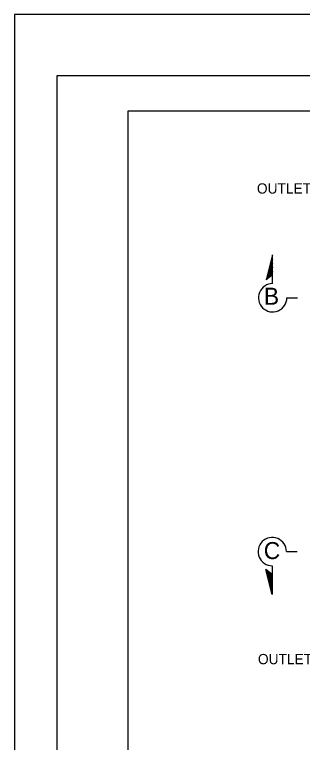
# Model space of a CAD drawing. Extents: x -893 to 867, y -474 to 712.
# Drawn here: x -893 to -690, y 198 to 712 of the extents above; entities that cross this region are included whole.
import ezdxf

# ---------------------------------------------------------------- set-up
doc = ezdxf.new("R2010")
doc.units = 0
for name, color, linetype in [('border_PLOTTING-ELEMENTS', 7, 'Continuous'), ('border_rw_22x34_Cut_Lines', 7, 'Continuous'), ('border_SHEET', 7, 'Continuous'), ('pp_PRESENTATION', 7, 'Continuous'), ('str_Text-A', 7, 'Continuous')]:
    doc.layers.add(name, color=color, linetype=linetype)

msp = doc.modelspace()

# ---------------------------------------------------------------- linework, layer by layer
at = {"layer": 'border_PLOTTING-ELEMENTS'}
for points in [[(-893.45, -474.04), (866.55, -474.04), (866.55, 711.96), (-893.45, 711.96)], [(-863.45, 668.96), (836.55, 668.96), (836.55, -431.04), (-863.45, -431.04)]]:
    msp.add_lwpolyline(points, close=True, dxfattribs=at)
at = {"layer": 'border_rw_22x34_Cut_Lines'}
msp.add_lwpolyline([(-863.45, 668.96), (836.55, 668.96), (836.55, -431.04), (-863.45, -431.04)], close=True, dxfattribs=at)
at = {"layer": 'border_SHEET'}
for p, q in [((-813.45, 643.96), (811.55, 643.96)), ((-813.45, -406.04), (-813.45, 643.96))]:
    msp.add_line(p, q, dxfattribs=at)
at = {"layer": 'pp_PRESENTATION'}
for p, q in [((-711.48, 542.36), (-715.99, 524.67)), ((-711.48, 539.45), (-715.06, 525.43)), ((-711.48, 522.09), (-711.48, 542.36)), ((-711.48, 536.54), (-714.12, 526.18)), ((-711.48, 533.63), (-713.19, 526.94)), ((-711.48, 530.72), (-712.25, 527.7)), ((-711.48, 528.32), (-715.99, 524.67)), ((-711.57, 522.09), (-711.57, 522.09)), ((-701.48, 512.09), (-693.87, 512.09)), ((-701.76, 332.97), (-694.15, 332.97)), ((-711.76, 302.71), (-716.27, 320.4)), ((-711.76, 316.74), (-716.27, 320.4)), ((-711.76, 305.61), (-715.34, 319.64)), ((-711.76, 308.52), (-714.4, 318.88)), ((-711.85, 322.97), (-711.85, 322.97)), ((-711.76, 322.97), (-711.76, 302.71)), ((-711.76, 311.43), (-713.47, 318.12)), ((-711.76, 314.34), (-712.53, 317.37))]:
    msp.add_line(p, q, dxfattribs=at)
for centre, start, end in [((-711.48, 512.09), 90, 0.0005), ((-711.76, 332.97), 359.9995, 270)]:
    msp.add_arc(centre, 10, start, end, dxfattribs=at)

# ---------------------------------------------------------------- texts
for s, p in [('B', (-717.67, 507.22)), ('C', (-717.75, 327.7))]:
    msp.add_text(s, height=12.01, dxfattribs=at).set_placement(p)
at = {"layer": 'str_Text-A'}
for p in [(-722.59, 585.61), (-721.86, 253.51)]:
    msp.add_text('OUTLETS', height=7.247, dxfattribs=at).set_placement(p)

doc.saveas('drawing.dxf')
